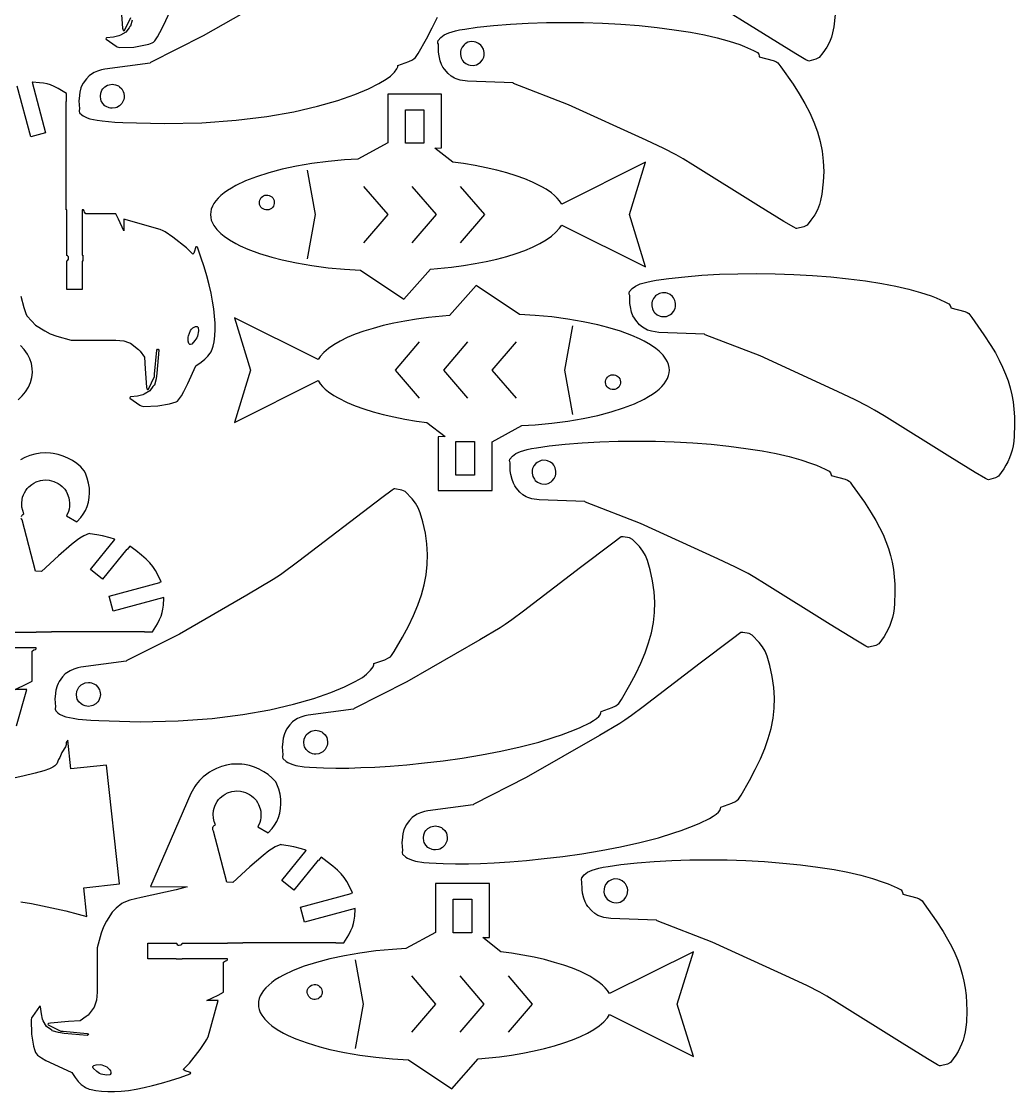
# Model space of a CAD drawing. Header units: millimetres. Extents: x 5 to 593, y 5 to 395.
# Drawn here: x 427.4 to 593.4, y 6.2 to 185.2 of the extents above; entities that cross this region are included whole.
import ezdxf

# ---------------------------------------------------------------- set-up
doc = ezdxf.new("R2010")
doc.units = ezdxf.units.MM
doc.layers.add('CUT', color=1, linetype='Continuous')
doc.layers.add('ENGRAVE', color=5, linetype='Continuous')

msp = doc.modelspace()

# ---------------------------------------------------------------- linework, layer by layer
at = {"layer": 'CUT'}
for points in [[(469.08, 189.23), (457.8, 182.72), (449, 178.3), (448.92, 178.18), (441.33, 177.18), (440.8, 177.06), (440.13, 176.85), (439.53, 176.59), (439.25, 176.43), (438.73, 176.05), (438.25, 175.57), (437.71, 174.81), (437.52, 174.46), (437.35, 174.07), (437.14, 173.32), (437.02, 172.29), (437, 171.87), (437.1, 170.54), (437.04, 170.28), (437.04, 170.15), (437.12, 169.9), (437.5, 169.53), (437.74, 169.35), (438.39, 169.04), (438.84, 168.89), (440.07, 168.64), (440.88, 168.52), (442.99, 168.33), (444.32, 168.25), (451.26, 168.07), (457.58, 168.21), (463.29, 168.63), (468.41, 169.26), (472.94, 170.06), (476.9, 170.98), (480.29, 171.96), (483.13, 172.96), (485.41, 173.91), (487.16, 174.77), (488.39, 175.49), (489.1, 176.01), (489.75, 176.67), (490.17, 177.25), (490.3, 177.56), (490.31, 177.78), (492.14, 178.43), (492.78, 178.73), (493.07, 178.94), (493.28, 179.14), (493.72, 179.8), (495.11, 182.23), (496.08, 184.07), (496.93, 185.84)], [(563.44, 186.32), (563.18, 184.25), (562.98, 183.22), (562.8, 182.52), (562.48, 181.67), (562.02, 180.84), (561.39, 179.93), (560.73, 179.11), (560.21, 178.82), (559.04, 178.51), (558.89, 178.55), (558.54, 178.73), (556.86, 179.73), (552.62, 182.34), (541.64, 189.2)], [(445.91, 185.39), (445.62, 184.35), (445.52, 184.29), (445.38, 184.11), (444.87, 183.37), (443.94, 182.83), (443.67, 182.74), (442.78, 182.52), (441.62, 182.4), (441.55, 182.36), (441.5, 182.25), (441.54, 182.19), (443.21, 181.02), (443.42, 180.89), (443.79, 180.8), (446.19, 180.86), (448.16, 181.23), (448.71, 181.37), (449.24, 181.55), (449.46, 181.68), (449.67, 181.91), (450.13, 182.57), (450.55, 183.28), (451.2, 184.61), (452.57, 187.59)], [(444.07, 187.06), (444.31, 184.03), (444.38, 183.7), (444.5, 183.6), (444.63, 183.66), (445.66, 185.79)], [(427.31, 139.21), (427.77, 137.32), (428.13, 136.33), (428.31, 135.96), (429.11, 135.02), (429.75, 134.37), (431.29, 133.4), (432.2, 132.91), (433.29, 132.53), (435.71, 131.84), (443.15, 131.86), (444.51, 131.73), (445.32, 131.49), (445.64, 131.36), (446.97, 130.33), (447.23, 130.04), (447.96, 129), (448.07, 127.06), (448.31, 124.03), (448.38, 123.7), (448.5, 123.6), (448.63, 123.66), (449.66, 125.79), (449.65, 126.19), (450.04, 130.21), (450.12, 130.36), (450.2, 130.38), (450.28, 130.36), (450.37, 130.21), (450.04, 126.34), (449.91, 125.39), (449.62, 124.35), (449.52, 124.29), (449.38, 124.11), (448.87, 123.37), (447.94, 122.83), (447.67, 122.74), (446.78, 122.52), (445.62, 122.4), (445.55, 122.36), (445.5, 122.25), (445.54, 122.19), (447.21, 121.02), (447.42, 120.89), (447.79, 120.8), (450.19, 120.86), (452.16, 121.23), (452.71, 121.37), (453.24, 121.55), (453.46, 121.68), (453.67, 121.91), (454.13, 122.57), (454.55, 123.28), (455.2, 124.61), (456.57, 127.59), (457.44, 128.2), (458.07, 128.69), (458.56, 129.17), (458.94, 129.67), (459.1, 129.93), (459.34, 130.52), (459.44, 130.85), (459.59, 131.61), (459.71, 132.59), (459.77, 133.63), (459.76, 134.72), (459.69, 135.88), (459.56, 137.1), (459.36, 138.37), (459.1, 139.72), (458.77, 141.12), (458.38, 142.6), (457.93, 144.14), (457.4, 145.75), (456.81, 147.42), (456.66, 147.49), (456.56, 147.46), (456.29, 146.58), (456.2, 146.39), (456.06, 146.26), (455.01, 147.28), (452.72, 149.06), (451.41, 149.98), (451.11, 150.16), (450.61, 150.38), (444.53, 152.11), (444.52, 150.17), (443.62, 152.11), (443.16, 152.99), (438.15, 152.99), (437.93, 153.28), (437.86, 153.51), (437.76, 153.64), (437.57, 153.66), (437.57, 146.08), (437.65, 146.07), (437.65, 145.08), (437.57, 145.07), (437.57, 140.32), (434.97, 140.32), (434.97, 145.07), (434.91, 145.08), (435.03, 145.11), (435.17, 145.22), (435.26, 145.38), (435.29, 145.56), (435.24, 145.82), (435.11, 145.99), (434.95, 146.07), (434.98, 146.08), (434.98, 153.65), (434.9, 153.66), (434.9, 156.19), (434.86, 156.2), (434.86, 171.75), (434.91, 171.75), (434.91, 173.11), (433.54, 173.94), (432.86, 174.29), (432.26, 174.54), (431.68, 174.72), (431.09, 174.83), (430.44, 174.91), (429.25, 175), (429.17, 174.98), (431.44, 166.52), (428.94, 165.85), (426.67, 174.31)], [(426.83, 121.89), (427.52, 122.53), (428.1, 123.24), (428.57, 123.99), (428.92, 124.79), (429.14, 125.61), (429.23, 126.45), (429.21, 127.12), (429.07, 127.95), (428.8, 128.77), (428.4, 129.55), (427.88, 130.28), (427.25, 130.96)], [(427.39, 102.37), (427.45, 102.53), (427.61, 102.7), (427.82, 102.81), (427.61, 103.37), (427.48, 103.97), (427.45, 104.59), (427.51, 105.2), (427.6, 105.6), (427.73, 105.98), (427.9, 106.36), (428.11, 106.71), (428.35, 107.04), (428.63, 107.34), (429.12, 107.76), (429.47, 107.98), (429.84, 108.16), (430.59, 108.41), (430.99, 108.47), (431.4, 108.5), (432.04, 108.46), (432.44, 108.37), (432.84, 108.25), (433.54, 107.9), (433.88, 107.67), (434.19, 107.41), (434.63, 106.93), (434.86, 106.59), (435.05, 106.23), (435.32, 105.49), (435.4, 105.09), (435.44, 104.68), (435.42, 104.03), (435.35, 103.63), (435.24, 103.23), (434.91, 102.5), (436.64, 101.5), (437.33, 102.21), (437.73, 102.77), (438.08, 103.39), (438.37, 104.06), (438.59, 104.8), (438.73, 105.56), (438.78, 106.35), (438.75, 107.14), (438.63, 107.97), (438.41, 108.79), (438.1, 109.61), (437.91, 110.02), (437.3, 110.66), (436.64, 111.23), (435.93, 111.72), (435.16, 112.14), (434.36, 112.48), (433.53, 112.74), (432.69, 112.91), (432.26, 112.96), (431.39, 113), (430.52, 112.95), (429.66, 112.81), (428.82, 112.58), (427.99, 112.27), (427.23, 111.88)], [(422.28, 83.02), (429.86, 83.02), (429.86, 83.1), (432.4, 83.1), (432.4, 83.14), (447.95, 83.14), (447.96, 83.09), (449.32, 83.09), (450.14, 84.46), (450.49, 85.14), (450.74, 85.74), (450.92, 86.32), (451.04, 86.91), (451.12, 87.56), (451.2, 88.75), (451.18, 88.83), (442.72, 86.56), (442.06, 89.06), (450.51, 91.33), (450.5, 91.41), (450.73, 91.47), (450.24, 92.51), (449.79, 93.34), (449.35, 94.01), (448.84, 94.64), (448.23, 95.27), (447.47, 95.93), (446.52, 96.67), (445.51, 97.4), (445.08, 96.87), (445.02, 96.92), (440.95, 91.9), (438.94, 93.52), (443.01, 98.55), (442.94, 98.6), (442.24, 98.81), (440.93, 99.16), (440.01, 99.33), (438.87, 99.46), (438.74, 99.52), (437.84, 99.16), (437.18, 98.77), (436.78, 98.5), (435.79, 97.72), (433.59, 95.82), (430.73, 93.21), (429.75, 93.26), (427.52, 101.8), (427.42, 101.97), (427.37, 102.13)], [(426.59, 67.39), (428.31, 73.47), (426.37, 73.48), (428.31, 74.38), (429.19, 74.84), (429.19, 79.85), (429.49, 80.07), (429.72, 80.14), (429.84, 80.24), (429.86, 80.43), (422.28, 80.43)], [(427.27, 37.98), (429.1, 37.67), (430.94, 37.31), (434.81, 36.43), (436.87, 35.91), (438.34, 35.49), (437.82, 40.3), (443.78, 40.95), (441.63, 60.83), (435.66, 60.19), (435.14, 65), (434.85, 64.58), (434.87, 64.19), (434.77, 63.89), (434.15, 62.92), (433.83, 62.09), (433.62, 61.73), (433.3, 61.04), (433, 60.67), (432.67, 60.45), (432.09, 60.19), (431.13, 59.86), (429.68, 59.46), (427.62, 58.97), (424.85, 58.36)]]:
    msp.add_lwpolyline(points, dxfattribs=at)
for points in [[(550.75, 179.26), (553.08, 178.64), (553.49, 178.47), (553.83, 178.24), (554.35, 177.57), (556.4, 174.66), (557.43, 173.05), (558.35, 171.46), (559.17, 169.87), (559.87, 168.29), (560.45, 166.69), (560.91, 165.08), (561.24, 163.44), (561.44, 161.78), (561.51, 160.07), (561.44, 158.32), (561.18, 156.25), (560.98, 155.22), (560.8, 154.52), (560.48, 153.67), (560.02, 152.84), (559.39, 151.93), (558.73, 151.11), (558.21, 150.82), (557.04, 150.51), (556.89, 150.55), (556.54, 150.73), (554.86, 151.73), (550.62, 154.34), (539.64, 161.2), (538.02, 162.18), (536.86, 162.83), (534.79, 163.89), (531.81, 165.3), (518.87, 171.22), (509.68, 174.77), (509.59, 174.88), (501.95, 175.15), (500.74, 175.36), (500.08, 175.56), (499.78, 175.69), (499.24, 176.02), (498.74, 176.44), (498.11, 177.18), (497.87, 177.52), (497.63, 177.96), (497.41, 178.55), (497.21, 179.43), (497.12, 180.02), (497.1, 181.35), (497.02, 181.54), (497, 181.7), (497.06, 181.99), (497.49, 182.48), (498.04, 182.89), (498.82, 183.26), (499.94, 183.58), (500.65, 183.73), (501.5, 183.88), (503.61, 184.19), (506.31, 184.48), (509.15, 184.72), (512.11, 184.88), (515.15, 184.97), (518.25, 185), (521.38, 184.96), (524.51, 184.85), (527.62, 184.68), (530.68, 184.45), (533.65, 184.14), (536.52, 183.77), (539.25, 183.34), (541.57, 182.89), (543.72, 182.4), (545.69, 181.86), (547.48, 181.27), (548.3, 180.96), (549.78, 180.3), (550.44, 179.95), (550.65, 179.66), (550.75, 179.36)], [(500.77, 179.6), (500.89, 179.08), (501.14, 178.62), (501.3, 178.42), (501.69, 178.1), (502.16, 177.88), (502.41, 177.82), (502.95, 177.8), (503.22, 177.84), (503.47, 177.92), (503.93, 178.17), (504.13, 178.33), (504.45, 178.73), (504.67, 179.19), (504.73, 179.45), (504.75, 179.98), (504.71, 180.25), (504.63, 180.5), (504.38, 180.96), (504.22, 181.16), (503.82, 181.48), (503.36, 181.7), (503.1, 181.76), (502.57, 181.78), (502.3, 181.74), (502.04, 181.66), (501.59, 181.41), (501.39, 181.25), (501.07, 180.85), (500.85, 180.39), (500.79, 180.13)], [(440.59, 172.64), (440.66, 173.17), (440.86, 173.65), (441, 173.86), (441.36, 174.22), (441.81, 174.48), (442.05, 174.57), (442.59, 174.64), (442.86, 174.62), (443.12, 174.57), (443.6, 174.36), (443.81, 174.22), (444.17, 173.86), (444.43, 173.42), (444.51, 173.17), (444.59, 172.64), (444.57, 172.37), (444.51, 172.1), (444.31, 171.63), (444.17, 171.41), (443.81, 171.05), (443.36, 170.79), (443.12, 170.71), (442.59, 170.64), (442.31, 170.65), (442.05, 170.71), (441.58, 170.91), (441.36, 171.05), (441, 171.41), (440.74, 171.86), (440.66, 172.1)], [(483.65, 162.15), (481.43, 162), (478.65, 161.74), (475.96, 161.38), (473.4, 160.95), (470.98, 160.43), (468.73, 159.84), (466.68, 159.19), (464.83, 158.48), (463.22, 157.71), (462.5, 157.3), (461.84, 156.89), (461.26, 156.47), (460.73, 156.04), (460.28, 155.6), (459.89, 155.15), (459.57, 154.7), (459.32, 154.24), (459.14, 153.78), (459.04, 153.32), (459, 152.86), (459.04, 152.4), (459.14, 151.94), (459.32, 151.48), (459.57, 151.02), (460.07, 150.35), (460.73, 149.68), (461.26, 149.25), (462.16, 148.62), (463.22, 148.01), (463.99, 147.62), (465.27, 147.06), (467.17, 146.36), (469.28, 145.72), (470.98, 145.29), (473.4, 144.77), (475.96, 144.34), (478.65, 143.98), (481.43, 143.71), (484.08, 143.54), (491.32, 138.72), (495.76, 143.71), (499.29, 144.06), (501.3, 144.34), (503.23, 144.66), (505.09, 145.02), (506.86, 145.43), (508.52, 145.87), (510.09, 146.36), (511.53, 146.88), (512.85, 147.43), (514.04, 148.01), (515.09, 148.62), (516, 149.25), (516.76, 149.9), (517.37, 150.57), (517.73, 151.1), (531.72, 144.11), (529.03, 152.86), (531.72, 161.61), (517.73, 154.62), (517.37, 155.15), (516.98, 155.6), (516.52, 156.04), (516, 156.47), (515.09, 157.1), (514.41, 157.51), (512.85, 158.29), (511.53, 158.84), (510.09, 159.36), (508.52, 159.84), (506.86, 160.29), (505.09, 160.7), (503.23, 161.06), (501.3, 161.38), (499.53, 161.62), (496.51, 163.99), (497.64, 164), (497.64, 172.96), (497.64, 173), (497.6, 173), (488.64, 173), (488.64, 164.84)], [(494.69, 164.8), (491.59, 164.8), (491.59, 170.4), (494.69, 170.4)], [(469.67, 154.72), (469.61, 154.48), (469.51, 154.25), (469.37, 154.06), (469.19, 153.89), (468.98, 153.76), (468.75, 153.67), (468.51, 153.63), (468.26, 153.64), (468.03, 153.7), (467.8, 153.8), (467.6, 153.94), (467.44, 154.12), (467.31, 154.33), (467.22, 154.56), (467.18, 154.8), (467.19, 155.04), (467.24, 155.28), (467.34, 155.5), (467.49, 155.7), (467.67, 155.87), (467.87, 156), (468.1, 156.09), (468.35, 156.13), (468.59, 156.12), (468.83, 156.06), (469.05, 155.96), (469.25, 155.82), (469.42, 155.64), (469.55, 155.43), (469.63, 155.2), (469.67, 154.96)], [(582.75, 137.26), (585.08, 136.64), (585.49, 136.47), (585.76, 136.3), (585.96, 136.1), (586.3, 135.63), (588.31, 132.78), (589.47, 130.99), (590.21, 129.74), (590.86, 128.54), (591.43, 127.35), (591.92, 126.19), (592.33, 125.04), (592.68, 123.88), (592.95, 122.72), (593.16, 121.53), (593.31, 120.31), (593.39, 119.06), (593.43, 117.75), (593.36, 115.83), (593.28, 114.99), (593.16, 114.21), (593, 113.49), (592.81, 112.81), (592.57, 112.17), (592.29, 111.55), (591.97, 110.94), (591.6, 110.34), (590.73, 109.11), (590.21, 108.82), (589.04, 108.51), (588.89, 108.55), (588.54, 108.73), (586.86, 109.73), (582.62, 112.34), (571.64, 119.2), (570.02, 120.18), (568.86, 120.83), (566.79, 121.89), (563.81, 123.3), (550.87, 129.22), (541.68, 132.77), (541.59, 132.88), (533.95, 133.15), (532.74, 133.36), (532.08, 133.56), (531.78, 133.69), (531.24, 134.02), (530.73, 134.44), (530.11, 135.18), (529.87, 135.52), (529.63, 135.96), (529.41, 136.55), (529.21, 137.43), (529.12, 138.02), (529.1, 139.35), (529.02, 139.56), (529, 139.7), (529.06, 139.99), (529.49, 140.48), (530.04, 140.89), (530.82, 141.26), (531.94, 141.58), (532.65, 141.73), (533.49, 141.88), (535.61, 142.19), (538.31, 142.48), (541.15, 142.72), (544.1, 142.88), (547.15, 142.97), (550.25, 143), (553.38, 142.96), (556.51, 142.85), (559.62, 142.68), (562.68, 142.45), (565.65, 142.14), (568.52, 141.77), (571.25, 141.34), (573.57, 140.89), (575.72, 140.4), (577.69, 139.86), (579.48, 139.27), (580.3, 138.96), (581.78, 138.3), (582.44, 137.95), (582.65, 137.66), (582.75, 137.36)], [(511.07, 117.57), (513.29, 117.71), (516.08, 117.98), (518.76, 118.34), (521.33, 118.77), (523.74, 119.29), (525.99, 119.87), (528.05, 120.53), (529.89, 121.24), (531.51, 122.01), (532.22, 122.42), (532.88, 122.83), (533.47, 123.25), (533.99, 123.68), (534.45, 124.12), (534.84, 124.57), (535.15, 125.02), (535.4, 125.48), (535.58, 125.94), (535.69, 126.4), (535.72, 126.86), (535.69, 127.32), (535.58, 127.78), (535.4, 128.24), (535.15, 128.7), (534.65, 129.37), (533.99, 130.04), (533.47, 130.47), (532.56, 131.1), (531.51, 131.71), (530.73, 132.1), (529.45, 132.66), (527.55, 133.36), (525.45, 134), (523.74, 134.43), (521.33, 134.95), (518.76, 135.38), (516.08, 135.74), (513.29, 136), (510.64, 136.17), (503.4, 141), (498.97, 136.01), (495.43, 135.65), (493.43, 135.38), (491.49, 135.06), (489.63, 134.7), (487.87, 134.29), (486.2, 133.84), (484.64, 133.36), (483.19, 132.84), (481.87, 132.29), (480.68, 131.71), (479.63, 131.1), (478.72, 130.47), (477.96, 129.82), (477.36, 129.15), (476.99, 128.62), (463, 135.61), (465.69, 126.86), (463, 118.11), (476.99, 125.1), (477.36, 124.57), (477.74, 124.12), (478.2, 123.68), (478.72, 123.25), (479.63, 122.62), (480.32, 122.21), (481.87, 121.43), (483.19, 120.88), (484.64, 120.36), (486.2, 119.87), (487.87, 119.43), (489.63, 119.02), (491.49, 118.66), (493.43, 118.34), (495.19, 118.09), (498.21, 115.73), (497.09, 115.72), (497.08, 106.76), (497.09, 106.72), (497.12, 106.72), (506.08, 106.72), (506.08, 114.88)], [(532.77, 137.6), (532.89, 137.08), (533.14, 136.62), (533.3, 136.42), (533.69, 136.1), (534.16, 135.88), (534.41, 135.82), (534.95, 135.8), (535.22, 135.84), (535.47, 135.92), (535.93, 136.17), (536.13, 136.33), (536.45, 136.73), (536.67, 137.19), (536.73, 137.45), (536.75, 137.98), (536.7, 138.25), (536.63, 138.5), (536.38, 138.96), (536.22, 139.16), (535.82, 139.48), (535.36, 139.7), (535.1, 139.76), (534.57, 139.78), (534.3, 139.74), (534.04, 139.66), (533.59, 139.41), (533.39, 139.25), (533.06, 138.85), (532.85, 138.39), (532.79, 138.13)], [(456.96, 133.97), (457.02, 133.42), (456.83, 132.52), (456.74, 132.26), (456.4, 131.8), (455.88, 131.19), (455.67, 131.13), (455.57, 131.15), (455.4, 131.32), (455.28, 131.68), (455.25, 132.38), (455.3, 132.61), (455.65, 133.47), (455.85, 133.72), (456.06, 133.92), (456.28, 134.06), (456.5, 134.14), (456.77, 134.14), (456.91, 134.04)], [(525.06, 125), (525.11, 125.24), (525.21, 125.46), (525.36, 125.66), (525.54, 125.83), (525.74, 125.96), (525.97, 126.05), (526.21, 126.09), (526.46, 126.08), (526.7, 126.02), (526.92, 125.92), (527.12, 125.78), (527.29, 125.6), (527.42, 125.39), (527.5, 125.16), (527.54, 124.92), (527.54, 124.68), (527.48, 124.44), (527.38, 124.21), (527.24, 124.02), (527.06, 123.85), (526.85, 123.72), (526.62, 123.63), (526.38, 123.59), (526.13, 123.6), (525.89, 123.66), (525.67, 123.76), (525.47, 123.9), (525.3, 124.08), (525.17, 124.29), (525.09, 124.52), (525.05, 124.76)], [(500.03, 114.91), (503.13, 114.92), (503.13, 109.32), (500.03, 109.32)], [(562.75, 109.26), (565.08, 108.64), (565.49, 108.47), (565.76, 108.3), (565.96, 108.1), (566.3, 107.63), (568.31, 104.78), (569.47, 102.99), (570.21, 101.74), (570.86, 100.54), (571.43, 99.35), (571.92, 98.19), (572.33, 97.04), (572.68, 95.88), (572.95, 94.72), (573.16, 93.53), (573.31, 92.31), (573.39, 91.06), (573.43, 89.75), (573.36, 87.83), (573.28, 86.99), (573.16, 86.21), (573, 85.49), (572.81, 84.81), (572.57, 84.17), (572.29, 83.55), (571.97, 82.94), (571.6, 82.34), (570.73, 81.11), (570.21, 80.82), (569.04, 80.51), (568.89, 80.55), (568.54, 80.73), (566.86, 81.73), (562.62, 84.34), (551.64, 91.2), (550.02, 92.18), (548.86, 92.83), (546.79, 93.89), (543.81, 95.3), (530.87, 101.22), (521.68, 104.77), (521.59, 104.88), (513.95, 105.15), (512.74, 105.36), (512.08, 105.56), (511.78, 105.69), (511.24, 106.02), (510.73, 106.44), (510.11, 107.18), (509.87, 107.52), (509.63, 107.96), (509.41, 108.55), (509.21, 109.43), (509.12, 110.02), (509.1, 111.35), (509.02, 111.56), (509, 111.7), (509.06, 111.99), (509.49, 112.48), (510.04, 112.89), (510.82, 113.26), (511.94, 113.58), (512.65, 113.73), (513.49, 113.88), (515.61, 114.19), (518.31, 114.48), (521.15, 114.72), (524.1, 114.88), (527.15, 114.97), (530.25, 115), (533.38, 114.96), (536.51, 114.85), (539.62, 114.68), (542.68, 114.45), (545.65, 114.14), (548.52, 113.77), (551.25, 113.34), (553.57, 112.89), (555.72, 112.4), (557.69, 111.86), (559.48, 111.27), (560.3, 110.96), (561.78, 110.3), (562.44, 109.95), (562.65, 109.66), (562.75, 109.36)], [(512.77, 109.6), (512.89, 109.08), (513.14, 108.62), (513.3, 108.42), (513.69, 108.1), (514.16, 107.88), (514.41, 107.82), (514.95, 107.8), (515.22, 107.84), (515.47, 107.92), (515.93, 108.17), (516.13, 108.33), (516.45, 108.73), (516.67, 109.19), (516.73, 109.45), (516.75, 109.98), (516.7, 110.25), (516.63, 110.5), (516.38, 110.96), (516.22, 111.16), (515.82, 111.48), (515.36, 111.7), (515.1, 111.76), (514.57, 111.78), (514.3, 111.74), (514.04, 111.66), (513.59, 111.41), (513.39, 111.25), (513.06, 110.85), (512.85, 110.39), (512.79, 110.13)], [(486.31, 77.78), (488.14, 78.43), (488.78, 78.73), (489.07, 78.94), (489.28, 79.14), (489.72, 79.8), (491.11, 82.23), (492.08, 84.07), (492.93, 85.84), (493.65, 87.57), (494.25, 89.27), (494.71, 90.96), (495.04, 92.64), (495.23, 94.33), (495.27, 96.05), (495.17, 97.8), (494.92, 99.61), (494.52, 101.48), (494.06, 103.02), (493.71, 103.85), (493.27, 104.6), (492.71, 105.34), (491.54, 106.56), (490.99, 106.81), (489.81, 107), (489.73, 106.99), (489.4, 106.78), (487.62, 105.48), (473.77, 94.9), (470.72, 92.65), (469.48, 91.85), (465.08, 89.23), (453.8, 82.72), (445, 78.3), (444.92, 78.18), (437.33, 77.18), (436.8, 77.06), (436.13, 76.85), (435.53, 76.59), (435.25, 76.43), (434.73, 76.05), (434.25, 75.57), (433.71, 74.81), (433.52, 74.46), (433.35, 74.07), (433.14, 73.32), (433.02, 72.29), (433, 71.87), (433.1, 70.54), (433.04, 70.28), (433.04, 70.15), (433.12, 69.9), (433.5, 69.53), (433.74, 69.35), (434.39, 69.04), (434.84, 68.89), (436.07, 68.64), (436.88, 68.52), (438.99, 68.33), (440.32, 68.25), (447.26, 68.07), (453.58, 68.21), (459.29, 68.63), (464.41, 69.26), (468.94, 70.06), (472.9, 70.98), (476.29, 71.96), (479.13, 72.96), (481.41, 73.91), (483.16, 74.77), (484.39, 75.49), (485.1, 76.01), (485.75, 76.67), (486.17, 77.25), (486.3, 77.56)], [(524.31, 69.78), (526.14, 70.43), (526.78, 70.73), (527.07, 70.94), (527.28, 71.14), (527.72, 71.8), (529.11, 74.23), (530.08, 76.07), (530.93, 77.84), (531.65, 79.57), (532.25, 81.27), (532.71, 82.96), (533.04, 84.64), (533.23, 86.33), (533.27, 88.05), (533.17, 89.8), (532.92, 91.61), (532.52, 93.48), (532.06, 95.02), (531.71, 95.85), (531.27, 96.6), (530.71, 97.34), (529.54, 98.56), (529.03, 98.8), (528, 98.98), (527.76, 99), (527.68, 98.97), (526.25, 97.95), (520.88, 93.88), (511.34, 86.57), (509.38, 85.1), (508.27, 84.31), (507.43, 83.78), (504.03, 81.77), (491.8, 74.72), (483, 70.3), (482.92, 70.18), (475.33, 69.18), (474.8, 69.06), (474.13, 68.85), (473.53, 68.59), (473.25, 68.43), (472.73, 68.05), (472.25, 67.57), (471.71, 66.81), (471.52, 66.46), (471.35, 66.07), (471.14, 65.32), (471.02, 64.29), (471, 63.87), (471.1, 62.54), (471.04, 62.28), (471.04, 62.15), (471.12, 61.9), (471.64, 61.44), (471.95, 61.25), (472.31, 61.07), (472.75, 60.91), (473.27, 60.77), (474.67, 60.55), (475.57, 60.47), (477.88, 60.35), (479.97, 60.31), (482.12, 60.33), (484.13, 60.39), (486.45, 60.5), (489.03, 60.66), (491.82, 60.89), (494.79, 61.18), (497.89, 61.54), (501.08, 61.99), (504.31, 62.52), (507.55, 63.14), (510.76, 63.85), (513.89, 64.68), (516.47, 65.47), (517.67, 65.88), (519.84, 66.7), (520.79, 67.11), (522.4, 67.9), (523.03, 68.27), (523.54, 68.62), (523.92, 68.95), (524.16, 69.25), (524.28, 69.55)], [(544.31, 53.78), (546.14, 54.43), (546.78, 54.73), (547.07, 54.94), (547.28, 55.14), (547.72, 55.8), (549.11, 58.23), (550.08, 60.07), (550.93, 61.84), (551.65, 63.57), (552.25, 65.27), (552.71, 66.96), (553.04, 68.64), (553.23, 70.33), (553.27, 72.05), (553.17, 73.8), (552.92, 75.61), (552.52, 77.48), (552.06, 79.02), (551.71, 79.85), (551.27, 80.6), (550.71, 81.34), (549.54, 82.56), (549.03, 82.8), (548, 82.98), (547.76, 83), (547.68, 82.97), (546.25, 81.95), (540.88, 77.88), (531.34, 70.57), (529.38, 69.1), (528.27, 68.31), (527.43, 67.78), (524.03, 65.77), (511.8, 58.72), (503, 54.3), (502.92, 54.18), (495.33, 53.18), (494.8, 53.06), (494.13, 52.85), (493.53, 52.59), (493.25, 52.43), (492.73, 52.05), (492.25, 51.57), (491.71, 50.81), (491.52, 50.46), (491.35, 50.07), (491.14, 49.32), (491.02, 48.29), (491, 47.87), (491.1, 46.54), (491.04, 46.28), (491.04, 46.15), (491.12, 45.9), (491.64, 45.44), (491.95, 45.25), (492.31, 45.07), (492.75, 44.91), (493.27, 44.77), (494.67, 44.55), (495.57, 44.47), (497.88, 44.35), (499.97, 44.31), (502.12, 44.33), (504.13, 44.39), (506.45, 44.5), (509.03, 44.66), (511.82, 44.89), (514.79, 45.18), (517.89, 45.54), (521.08, 45.99), (524.31, 46.52), (527.55, 47.14), (530.76, 47.85), (533.89, 48.68), (536.47, 49.47), (537.67, 49.88), (539.84, 50.7), (540.79, 51.11), (542.4, 51.9), (543.03, 52.27), (543.54, 52.62), (543.92, 52.95), (544.16, 53.25), (544.28, 53.55)], [(436.59, 72.64), (436.66, 73.17), (436.86, 73.65), (437, 73.86), (437.36, 74.22), (437.81, 74.48), (438.05, 74.57), (438.59, 74.64), (438.86, 74.62), (439.12, 74.57), (439.6, 74.36), (439.81, 74.22), (440.17, 73.86), (440.43, 73.42), (440.51, 73.17), (440.59, 72.64), (440.57, 72.37), (440.51, 72.1), (440.31, 71.63), (440.17, 71.41), (439.81, 71.05), (439.36, 70.79), (439.12, 70.71), (438.59, 70.64), (438.31, 70.65), (438.05, 70.71), (437.58, 70.91), (437.36, 71.05), (437, 71.41), (436.74, 71.86), (436.66, 72.1)], [(474.59, 64.64), (474.66, 65.17), (474.86, 65.65), (475, 65.86), (475.36, 66.22), (475.81, 66.48), (476.05, 66.57), (476.59, 66.64), (476.86, 66.62), (477.12, 66.57), (477.6, 66.36), (477.81, 66.22), (478.17, 65.86), (478.43, 65.42), (478.51, 65.17), (478.59, 64.64), (478.57, 64.37), (478.51, 64.11), (478.31, 63.63), (478.17, 63.41), (477.81, 63.05), (477.36, 62.79), (477.12, 62.71), (476.59, 62.64), (476.31, 62.66), (476.05, 62.71), (475.58, 62.91), (475.36, 63.05), (475, 63.41), (474.74, 63.86), (474.66, 64.11)], [(483.2, 36.75), (483.18, 36.83), (474.72, 34.56), (474.06, 37.06), (482.51, 39.33), (482.5, 39.41), (482.73, 39.47), (482.24, 40.51), (481.79, 41.34), (481.35, 42.01), (480.84, 42.64), (480.23, 43.27), (479.47, 43.93), (478.52, 44.67), (477.51, 45.4), (477.08, 44.87), (477.02, 44.92), (472.95, 39.9), (470.94, 41.52), (475.01, 46.55), (474.94, 46.6), (474.24, 46.81), (472.93, 47.16), (472.01, 47.33), (470.87, 47.46), (470.74, 47.52), (469.84, 47.16), (469.18, 46.77), (468.78, 46.5), (467.79, 45.72), (465.59, 43.82), (462.73, 41.21), (461.75, 41.26), (459.52, 49.8), (459.42, 49.97), (459.37, 50.13), (459.39, 50.37), (459.45, 50.53), (459.61, 50.7), (459.82, 50.81), (459.61, 51.37), (459.48, 51.97), (459.45, 52.59), (459.51, 53.2), (459.6, 53.6), (459.73, 53.98), (459.9, 54.36), (460.11, 54.71), (460.35, 55.04), (460.63, 55.34), (461.12, 55.76), (461.47, 55.98), (461.84, 56.16), (462.59, 56.41), (462.99, 56.47), (463.4, 56.5), (464.04, 56.46), (464.44, 56.37), (464.84, 56.25), (465.54, 55.9), (465.88, 55.67), (466.19, 55.41), (466.63, 54.93), (466.86, 54.59), (467.05, 54.23), (467.32, 53.49), (467.4, 53.09), (467.44, 52.68), (467.42, 52.03), (467.35, 51.63), (467.24, 51.23), (466.91, 50.5), (468.64, 49.5), (469.33, 50.21), (469.73, 50.77), (470.08, 51.39), (470.37, 52.06), (470.59, 52.8), (470.73, 53.56), (470.78, 54.35), (470.75, 55.14), (470.63, 55.97), (470.41, 56.79), (470.1, 57.61), (469.91, 58.02), (469.3, 58.66), (468.64, 59.23), (467.93, 59.72), (467.16, 60.14), (466.36, 60.48), (465.53, 60.74), (464.69, 60.91), (464.26, 60.96), (463.39, 61), (462.52, 60.95), (461.66, 60.81), (460.82, 60.58), (459.99, 60.27), (459.23, 59.88), (458.84, 59.64), (458.15, 59.15), (457.8, 58.86), (457.18, 58.24), (456.63, 57.58), (456.37, 57.22), (455.94, 56.48), (455.73, 56.08), (448.95, 40.5), (455.09, 40.49), (453.25, 39.97), (447.41, 38.69), (445.53, 38.23), (444.53, 37.87), (444.16, 37.69), (443.22, 36.89), (442.58, 36.25), (441.6, 34.71), (441.11, 33.8), (440.73, 32.71), (440.04, 30.29), (440.06, 22.85), (439.93, 21.49), (439.69, 20.68), (439.56, 20.36), (438.54, 19.03), (438.24, 18.77), (437.2, 18.04), (435.26, 17.93), (432.23, 17.69), (431.91, 17.62), (431.8, 17.5), (431.86, 17.37), (434, 16.34), (434.4, 16.35), (438.41, 15.96), (438.56, 15.88), (438.59, 15.8), (438.56, 15.72), (438.41, 15.63), (434.55, 15.96), (433.59, 16.09), (432.56, 16.38), (432.49, 16.48), (432.31, 16.62), (431.58, 17.13), (431.03, 18.06), (430.94, 18.33), (430.73, 19.22), (430.6, 20.38), (430.56, 20.45), (430.46, 20.5), (430.4, 20.46), (429.22, 18.79), (429.09, 18.58), (429, 18.21), (429.06, 15.81), (429.44, 13.84), (429.57, 13.29), (429.76, 12.76), (429.89, 12.54), (430.11, 12.33), (430.77, 11.87), (431.48, 11.45), (432.81, 10.8), (435.8, 9.43), (436.4, 8.56), (436.9, 7.93), (437.37, 7.44), (437.87, 7.06), (438.13, 6.9), (438.72, 6.66), (439.05, 6.56), (439.81, 6.41), (440.79, 6.29), (441.83, 6.23), (442.93, 6.24), (444.08, 6.31), (445.3, 6.44), (446.58, 6.64), (447.92, 6.9), (449.33, 7.23), (450.8, 7.62), (452.34, 8.07), (453.95, 8.6), (455.63, 9.19), (455.7, 9.34), (455.66, 9.44), (454.78, 9.71), (454.6, 9.8), (454.46, 9.94), (455.49, 10.99), (457.27, 13.28), (458.19, 14.59), (458.36, 14.89), (458.59, 15.39), (460.31, 21.47), (458.37, 21.48), (460.31, 22.38), (461.19, 22.84), (461.19, 27.85), (461.49, 28.07), (461.72, 28.14), (461.84, 28.24), (461.86, 28.43), (454.28, 28.43), (454.28, 28.35), (453.28, 28.35), (453.28, 28.43), (448.52, 28.43), (448.52, 31.03), (453.28, 31.03), (453.28, 31.09), (453.31, 30.97), (453.43, 30.83), (453.59, 30.74), (453.77, 30.71), (454.02, 30.76), (454.2, 30.89), (454.28, 31.05), (454.28, 31.02), (461.86, 31.02), (461.86, 31.1), (464.4, 31.1), (464.4, 31.14), (479.95, 31.14), (479.96, 31.09), (481.32, 31.09), (482.14, 32.46), (482.49, 33.14), (482.74, 33.74), (482.92, 34.32), (483.04, 34.91), (483.12, 35.56)], [(494.59, 48.64), (494.66, 49.17), (494.86, 49.65), (495, 49.86), (495.36, 50.22), (495.81, 50.48), (496.05, 50.57), (496.59, 50.64), (496.86, 50.62), (497.12, 50.57), (497.6, 50.36), (497.81, 50.22), (498.17, 49.86), (498.43, 49.42), (498.51, 49.17), (498.59, 48.64), (498.57, 48.37), (498.51, 48.11), (498.31, 47.63), (498.17, 47.41), (497.81, 47.05), (497.36, 46.79), (497.12, 46.71), (496.59, 46.64), (496.31, 46.66), (496.05, 46.71), (495.58, 46.91), (495.36, 47.05), (495, 47.41), (494.74, 47.86), (494.66, 48.11)], [(574.75, 39.26), (577.08, 38.64), (577.49, 38.47), (577.76, 38.3), (577.96, 38.1), (578.3, 37.63), (580.31, 34.78), (581.47, 32.99), (582.21, 31.74), (582.86, 30.54), (583.43, 29.35), (583.92, 28.19), (584.33, 27.04), (584.68, 25.88), (584.95, 24.72), (585.16, 23.53), (585.31, 22.31), (585.39, 21.06), (585.43, 19.75), (585.36, 17.83), (585.28, 16.99), (585.16, 16.21), (585, 15.49), (584.81, 14.81), (584.57, 14.17), (584.29, 13.55), (583.97, 12.94), (583.6, 12.34), (582.73, 11.11), (582.21, 10.82), (581.04, 10.51), (580.89, 10.55), (580.54, 10.73), (578.86, 11.73), (574.62, 14.34), (563.64, 21.2), (562.02, 22.18), (560.86, 22.83), (558.79, 23.89), (555.81, 25.3), (542.87, 31.22), (533.68, 34.77), (533.59, 34.88), (525.95, 35.15), (524.74, 35.36), (524.08, 35.56), (523.78, 35.69), (523.24, 36.02), (522.73, 36.44), (522.11, 37.18), (521.87, 37.52), (521.63, 37.96), (521.41, 38.55), (521.21, 39.43), (521.12, 40.02), (521.1, 41.35), (521.02, 41.56), (521, 41.7), (521.06, 41.99), (521.49, 42.48), (522.04, 42.89), (522.82, 43.26), (523.94, 43.58), (524.65, 43.73), (525.49, 43.88), (527.61, 44.19), (530.31, 44.48), (533.15, 44.72), (536.1, 44.88), (539.15, 44.97), (542.25, 45), (545.38, 44.96), (548.51, 44.85), (551.62, 44.68), (554.68, 44.45), (557.65, 44.14), (560.52, 43.77), (563.25, 43.34), (565.57, 42.89), (567.72, 42.4), (569.69, 41.86), (571.48, 41.27), (572.3, 40.96), (573.78, 40.3), (574.44, 39.95), (574.65, 39.66), (574.75, 39.36)], [(524.77, 39.6), (524.89, 39.08), (525.14, 38.62), (525.3, 38.42), (525.69, 38.1), (526.16, 37.88), (526.41, 37.82), (526.95, 37.8), (527.22, 37.84), (527.47, 37.92), (527.93, 38.17), (528.13, 38.33), (528.45, 38.73), (528.67, 39.19), (528.73, 39.45), (528.75, 39.98), (528.7, 40.25), (528.63, 40.5), (528.38, 40.96), (528.22, 41.16), (527.82, 41.48), (527.36, 41.7), (527.1, 41.76), (526.57, 41.78), (526.3, 41.74), (526.04, 41.66), (525.59, 41.41), (525.39, 41.25), (525.06, 40.85), (524.85, 40.39), (524.79, 40.13)], [(491.65, 30.15), (489.43, 30), (486.65, 29.74), (483.96, 29.38), (481.4, 28.95), (478.98, 28.43), (476.73, 27.84), (474.68, 27.19), (472.83, 26.48), (471.22, 25.71), (470.5, 25.3), (469.84, 24.89), (469.26, 24.47), (468.73, 24.04), (468.28, 23.6), (467.89, 23.15), (467.57, 22.7), (467.32, 22.24), (467.14, 21.78), (467.04, 21.32), (467, 20.86), (467.04, 20.4), (467.14, 19.94), (467.32, 19.48), (467.57, 19.02), (468.07, 18.35), (468.73, 17.68), (469.26, 17.25), (470.16, 16.62), (471.22, 16.01), (471.99, 15.62), (473.27, 15.06), (475.17, 14.36), (477.28, 13.72), (478.98, 13.29), (481.4, 12.77), (483.96, 12.34), (486.65, 11.98), (489.43, 11.71), (492.08, 11.54), (499.32, 6.72), (503.76, 11.71), (507.29, 12.06), (509.3, 12.34), (511.23, 12.66), (513.09, 13.02), (514.86, 13.43), (516.52, 13.87), (518.09, 14.36), (519.53, 14.88), (520.85, 15.43), (522.04, 16.01), (523.09, 16.62), (524, 17.25), (524.76, 17.9), (525.37, 18.57), (525.73, 19.1), (539.72, 12.11), (537.03, 20.86), (539.72, 29.61), (525.73, 22.62), (525.37, 23.15), (524.98, 23.6), (524.52, 24.04), (524, 24.47), (523.09, 25.1), (522.41, 25.51), (520.85, 26.29), (519.53, 26.84), (518.09, 27.36), (516.52, 27.84), (514.86, 28.29), (513.09, 28.7), (511.23, 29.06), (509.3, 29.38), (507.53, 29.62), (504.51, 31.99), (505.64, 32), (505.64, 40.96), (505.64, 41), (505.6, 41), (496.64, 41), (496.64, 32.84)], [(502.69, 32.8), (499.59, 32.8), (499.59, 38.4), (502.69, 38.4)], [(477.67, 22.72), (477.61, 22.48), (477.51, 22.25), (477.37, 22.06), (477.19, 21.89), (476.98, 21.76), (476.75, 21.67), (476.51, 21.63), (476.26, 21.64), (476.03, 21.7), (475.8, 21.8), (475.6, 21.94), (475.44, 22.12), (475.31, 22.33), (475.22, 22.56), (475.18, 22.8), (475.19, 23.04), (475.24, 23.28), (475.34, 23.5), (475.49, 23.7), (475.67, 23.87), (475.87, 24), (476.1, 24.09), (476.35, 24.13), (476.59, 24.12), (476.83, 24.06), (477.05, 23.96), (477.25, 23.82), (477.42, 23.64), (477.55, 23.43), (477.63, 23.2), (477.67, 22.96)], [(442.17, 9.04), (441.63, 8.98), (440.72, 9.17), (440.46, 9.26), (440.01, 9.6), (439.4, 10.12), (439.33, 10.33), (439.35, 10.43), (439.52, 10.6), (439.88, 10.72), (440.58, 10.75), (440.81, 10.7), (441.67, 10.35), (441.92, 10.15), (442.12, 9.94), (442.26, 9.72), (442.35, 9.5), (442.34, 9.23), (442.25, 9.09)]]:
    msp.add_lwpolyline(points, close=True, dxfattribs=at)
at = {"layer": 'ENGRAVE'}
for points in [[(475.16, 160.27), (476.51, 152.86), (475.16, 145.45)], [(484.59, 157.57), (488.63, 152.86), (484.59, 148.15)], [(492.67, 157.57), (496.71, 152.86), (492.67, 148.15)], [(500.75, 157.57), (504.79, 152.86), (500.75, 148.15)], [(519.56, 119.45), (518.22, 126.86), (519.56, 134.27)], [(493.97, 122.15), (489.93, 126.86), (493.97, 131.57)], [(502.05, 122.15), (498.01, 126.86), (502.05, 131.57)], [(510.14, 122.15), (506.1, 126.86), (510.14, 131.57)], [(483.16, 28.27), (484.51, 20.86), (483.16, 13.45)], [(492.59, 25.57), (496.63, 20.86), (492.59, 16.15)], [(500.67, 25.57), (504.71, 20.86), (500.67, 16.15)], [(508.75, 25.57), (512.79, 20.86), (508.75, 16.15)]]:
    msp.add_lwpolyline(points, dxfattribs=at)

doc.saveas('drawing.dxf')
